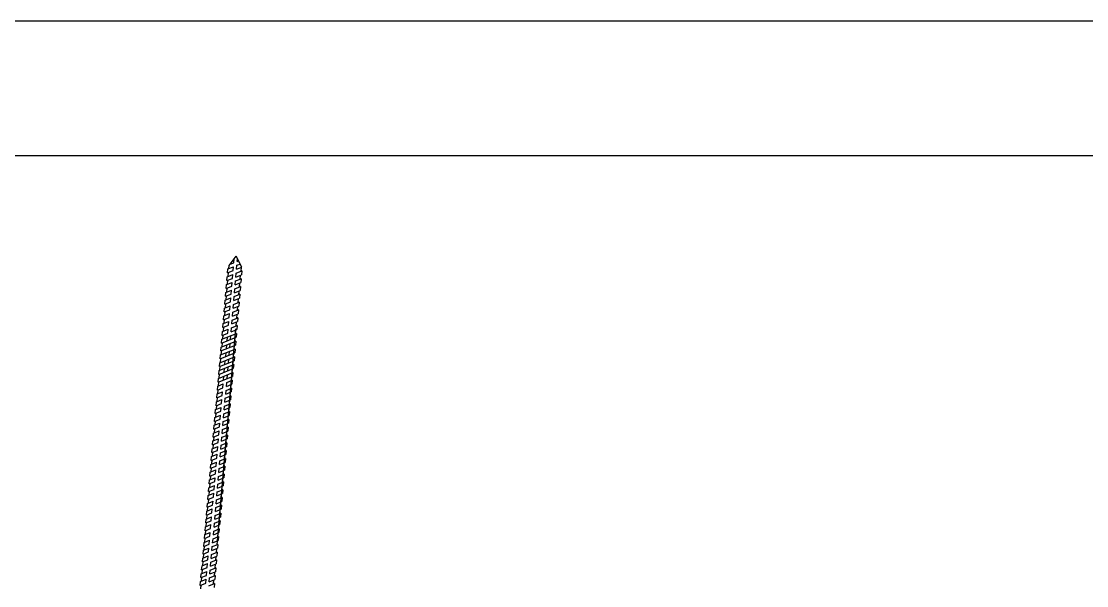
# Model space of a CAD drawing. Header units: millimetres. Extents: x -1985 to 969, y 203 to 500.
# Drawn here: x -1657.52 to -1619.51, y 470.69 to 490.83 of the extents above; entities that cross this region are included whole.
import ezdxf

# ---------------------------------------------------------------- set-up
doc = ezdxf.new("R2010")
doc.units = ezdxf.units.MM
doc.layers.add('ШПАЛА', color=7, linetype='Continuous')

msp = doc.modelspace()

# ---------------------------------------------------------------- linework, layer by layer
for p, q in [((-1581.498, 490.83), (-1984.569, 490.83)), ((-1586.297, 486.031), (-1965.375, 486.031)), ((-1650.145, 481.991), (-1649.947, 482.071)), ((-1650.071, 482.156), (-1649.935, 482.211)), ((-1649.838, 481.981), (-1649.653, 482.056)), ((-1649.826, 482.121), (-1649.711, 482.167)), ((-1649.814, 482.26), (-1649.769, 482.278)), ((-1650.182, 481.573), (-1649.984, 481.653)), ((-1650.17, 481.712), (-1649.972, 481.792)), ((-1650.158, 481.852), (-1649.96, 481.932)), ((-1650.158, 481.852), (-1650.128, 481.849)), ((-1649.875, 481.562), (-1649.674, 481.643)), ((-1649.862, 481.702), (-1649.662, 481.783)), ((-1649.85, 481.841), (-1649.649, 481.923)), ((-1649.674, 481.643), (-1649.704, 481.646)), ((-1649.649, 481.923), (-1649.679, 481.925)), ((-1650.219, 481.154), (-1650.021, 481.234)), ((-1650.206, 481.293), (-1650.009, 481.373)), ((-1650.206, 481.293), (-1650.177, 481.291)), ((-1650.194, 481.433), (-1649.996, 481.513)), ((-1650.182, 481.573), (-1650.152, 481.57)), ((-1649.911, 481.143), (-1649.711, 481.225)), ((-1649.899, 481.283), (-1649.698, 481.364)), ((-1649.887, 481.423), (-1649.686, 481.504)), ((-1649.698, 481.364), (-1649.728, 481.367)), ((-1650.243, 480.876), (-1650.045, 480.956)), ((-1650.231, 481.014), (-1650.033, 481.094)), ((-1650.231, 481.014), (-1650.201, 481.012)), ((-1649.936, 480.865), (-1649.735, 480.946)), ((-1649.923, 481.005), (-1649.723, 481.086)), ((-1649.723, 481.086), (-1649.753, 481.089)), ((-1650.28, 480.457), (-1650.082, 480.537)), ((-1650.28, 480.457), (-1650.25, 480.455)), ((-1650.267, 480.597), (-1650.069, 480.677)), ((-1650.255, 480.736), (-1650.057, 480.816)), ((-1650.255, 480.736), (-1650.225, 480.734)), ((-1649.972, 480.447), (-1649.771, 480.529)), ((-1649.96, 480.586), (-1649.759, 480.667)), ((-1649.948, 480.726), (-1649.747, 480.807)), ((-1649.771, 480.529), (-1649.801, 480.531)), ((-1649.747, 480.807), (-1649.777, 480.809)), ((-1650.316, 480.039), (-1650.118, 480.119)), ((-1650.304, 480.179), (-1650.106, 480.259)), ((-1650.304, 480.179), (-1650.274, 480.176)), ((-1650.292, 480.318), (-1650.094, 480.398)), ((-1650.009, 480.029), (-1649.808, 480.11)), ((-1649.997, 480.168), (-1649.796, 480.249)), ((-1649.984, 480.308), (-1649.784, 480.389)), ((-1649.796, 480.249), (-1649.826, 480.252)), ((-1650.353, 479.621), (-1650.155, 479.701)), ((-1650.341, 479.76), (-1650.143, 479.84)), ((-1650.328, 479.9), (-1650.13, 479.98)), ((-1650.328, 479.9), (-1650.299, 479.897)), ((-1650.033, 479.75), (-1649.832, 479.831)), ((-1650.021, 479.889), (-1649.82, 479.97)), ((-1649.845, 479.691), (-1649.875, 479.694)), ((-1649.82, 479.97), (-1649.85, 479.973)), ((-1650.389, 479.202), (-1649.869, 479.412)), ((-1650.377, 479.342), (-1649.857, 479.552)), ((-1650.377, 479.342), (-1650.347, 479.339)), ((-1650.365, 479.481), (-1649.845, 479.691)), ((-1650.353, 479.621), (-1650.323, 479.618)), ((-1649.869, 479.412), (-1649.899, 479.415)), ((-1650.426, 478.783), (-1649.906, 478.994)), ((-1650.414, 478.923), (-1649.894, 479.133)), ((-1650.402, 479.063), (-1649.881, 479.273)), ((-1650.402, 479.063), (-1650.372, 479.06)), ((-1649.894, 479.133), (-1649.924, 479.136)), ((-1650.463, 478.364), (-1649.942, 478.575)), ((-1650.45, 478.504), (-1649.93, 478.714)), ((-1650.438, 478.643), (-1649.918, 478.854)), ((-1650.426, 478.783), (-1650.396, 478.781)), ((-1649.942, 478.575), (-1649.972, 478.577)), ((-1649.918, 478.854), (-1649.948, 478.856)), ((-1650.487, 478.086), (-1649.967, 478.297)), ((-1650.475, 478.225), (-1649.955, 478.435)), ((-1650.475, 478.225), (-1650.445, 478.222)), ((-1650.45, 478.504), (-1650.421, 478.501)), ((-1649.967, 478.297), (-1649.997, 478.299)), ((-1650.511, 477.807), (-1650.314, 477.887)), ((-1650.499, 477.947), (-1649.979, 478.157)), ((-1650.499, 477.947), (-1650.469, 477.944)), ((-1650.204, 477.797), (-1650.003, 477.878)), ((-1650.192, 477.936), (-1649.991, 478.017)), ((-1649.991, 478.017), (-1650.021, 478.02)), ((-1650.548, 477.389), (-1650.35, 477.469)), ((-1650.536, 477.529), (-1650.338, 477.609)), ((-1650.524, 477.668), (-1650.326, 477.748)), ((-1650.524, 477.668), (-1650.494, 477.665)), ((-1650.241, 477.379), (-1650.04, 477.46)), ((-1650.228, 477.519), (-1650.028, 477.6)), ((-1650.216, 477.658), (-1650.015, 477.739)), ((-1650.04, 477.46), (-1650.07, 477.463)), ((-1650.015, 477.739), (-1650.045, 477.742)), ((-1650.585, 476.97), (-1650.387, 477.05)), ((-1650.572, 477.11), (-1650.375, 477.19)), ((-1650.572, 477.11), (-1650.543, 477.108)), ((-1650.56, 477.25), (-1650.362, 477.33)), ((-1650.548, 477.389), (-1650.518, 477.387)), ((-1650.277, 476.96), (-1650.077, 477.041)), ((-1650.265, 477.099), (-1650.064, 477.18)), ((-1650.253, 477.239), (-1650.052, 477.32)), ((-1650.064, 477.18), (-1650.094, 477.183)), ((-1650.609, 476.691), (-1650.411, 476.771)), ((-1650.597, 476.831), (-1650.399, 476.911)), ((-1650.597, 476.831), (-1650.567, 476.828)), ((-1650.302, 476.681), (-1650.101, 476.762)), ((-1650.289, 476.82), (-1650.089, 476.901)), ((-1650.089, 476.901), (-1650.119, 476.904)), ((-1650.646, 476.272), (-1650.448, 476.352)), ((-1650.646, 476.272), (-1650.616, 476.27)), ((-1650.633, 476.412), (-1650.436, 476.492)), ((-1650.621, 476.551), (-1650.423, 476.631)), ((-1650.621, 476.551), (-1650.592, 476.549)), ((-1650.338, 476.262), (-1650.138, 476.343)), ((-1650.326, 476.401), (-1650.125, 476.483)), ((-1650.314, 476.541), (-1650.113, 476.622)), ((-1650.138, 476.343), (-1650.168, 476.346)), ((-1650.113, 476.622), (-1650.143, 476.625)), ((-1650.682, 475.853), (-1650.484, 475.933)), ((-1650.67, 475.993), (-1650.472, 476.073)), ((-1650.67, 475.993), (-1650.64, 475.991)), ((-1650.658, 476.133), (-1650.46, 476.213)), ((-1650.375, 475.843), (-1650.174, 475.924)), ((-1650.363, 475.982), (-1650.162, 476.063)), ((-1650.351, 476.122), (-1650.15, 476.203)), ((-1650.162, 476.063), (-1650.192, 476.066)), ((-1650.719, 475.435), (-1650.521, 475.515)), ((-1650.707, 475.574), (-1650.509, 475.654)), ((-1650.695, 475.714), (-1650.497, 475.794)), ((-1650.695, 475.714), (-1650.665, 475.711)), ((-1650.399, 475.564), (-1650.199, 475.645)), ((-1650.387, 475.703), (-1650.186, 475.784)), ((-1650.186, 475.784), (-1650.216, 475.787)), ((-1650.743, 475.157), (-1650.545, 475.237)), ((-1650.743, 475.157), (-1650.714, 475.154)), ((-1650.731, 475.296), (-1650.533, 475.376)), ((-1650.719, 475.435), (-1650.689, 475.432)), ((-1650.436, 475.146), (-1650.235, 475.227)), ((-1650.424, 475.286), (-1650.223, 475.367)), ((-1650.412, 475.425), (-1650.211, 475.506)), ((-1650.235, 475.227), (-1650.265, 475.23)), ((-1650.211, 475.506), (-1650.241, 475.509)), ((-1650.78, 474.739), (-1650.582, 474.819)), ((-1650.768, 474.878), (-1650.57, 474.957)), ((-1650.768, 474.878), (-1650.738, 474.875)), ((-1650.756, 475.017), (-1650.558, 475.097)), ((-1650.472, 474.728), (-1650.272, 474.809)), ((-1650.46, 474.868), (-1650.26, 474.949)), ((-1650.448, 475.007), (-1650.247, 475.088)), ((-1650.26, 474.949), (-1650.29, 474.952)), ((-1650.816, 474.32), (-1650.619, 474.4)), ((-1650.804, 474.46), (-1650.606, 474.539)), ((-1650.792, 474.599), (-1650.594, 474.679)), ((-1650.792, 474.599), (-1650.762, 474.597)), ((-1650.509, 474.311), (-1650.308, 474.392)), ((-1650.497, 474.449), (-1650.296, 474.53)), ((-1650.485, 474.589), (-1650.284, 474.67)), ((-1650.308, 474.392), (-1650.338, 474.395)), ((-1650.284, 474.67), (-1650.314, 474.672)), ((-1650.841, 474.043), (-1650.643, 474.123)), ((-1650.841, 474.043), (-1650.811, 474.04)), ((-1650.829, 474.182), (-1650.631, 474.262)), ((-1650.816, 474.32), (-1650.787, 474.317)), ((-1650.533, 474.032), (-1650.333, 474.113)), ((-1650.521, 474.172), (-1650.32, 474.253)), ((-1650.333, 474.113), (-1650.363, 474.116)), ((-1650.877, 473.624), (-1650.68, 473.704)), ((-1650.865, 473.763), (-1650.667, 473.843)), ((-1650.865, 473.763), (-1650.835, 473.761)), ((-1650.853, 473.903), (-1650.655, 473.983)), ((-1650.57, 473.613), (-1650.369, 473.695)), ((-1650.558, 473.753), (-1650.357, 473.834)), ((-1650.546, 473.893), (-1650.345, 473.974)), ((-1650.357, 473.834), (-1650.387, 473.837)), ((-1650.914, 473.205), (-1650.716, 473.285)), ((-1650.902, 473.345), (-1650.704, 473.425)), ((-1650.89, 473.484), (-1650.692, 473.564)), ((-1650.89, 473.484), (-1650.86, 473.482)), ((-1650.607, 473.194), (-1650.406, 473.275)), ((-1650.594, 473.334), (-1650.394, 473.415)), ((-1650.582, 473.474), (-1650.382, 473.555)), ((-1650.406, 473.275), (-1650.436, 473.278)), ((-1650.382, 473.555), (-1650.412, 473.558)), ((-1650.951, 472.786), (-1650.753, 472.866)), ((-1650.938, 472.926), (-1650.741, 473.006)), ((-1650.938, 472.926), (-1650.909, 472.923)), ((-1650.926, 473.065), (-1650.728, 473.145)), ((-1650.914, 473.205), (-1650.884, 473.203)), ((-1650.643, 472.776), (-1650.443, 472.857)), ((-1650.631, 472.915), (-1650.43, 472.996)), ((-1650.619, 473.055), (-1650.418, 473.136)), ((-1650.43, 472.996), (-1650.46, 472.999)), ((-1650.975, 472.508), (-1650.777, 472.588)), ((-1650.963, 472.647), (-1650.765, 472.727)), ((-1650.963, 472.647), (-1650.933, 472.644)), ((-1650.668, 472.498), (-1650.467, 472.579)), ((-1650.655, 472.637), (-1650.455, 472.718)), ((-1650.455, 472.718), (-1650.485, 472.721)), ((-1651.012, 472.09), (-1650.814, 472.169)), ((-1651.012, 472.09), (-1650.982, 472.087)), ((-1650.999, 472.229), (-1650.802, 472.309)), ((-1650.987, 472.369), (-1650.789, 472.449)), ((-1650.987, 472.369), (-1650.957, 472.366)), ((-1650.704, 472.08), (-1650.503, 472.161)), ((-1650.692, 472.219), (-1650.491, 472.3)), ((-1650.68, 472.358), (-1650.479, 472.439)), ((-1650.503, 472.161), (-1650.534, 472.163)), ((-1650.479, 472.439), (-1650.509, 472.442)), ((-1651.048, 471.672), (-1650.85, 471.751)), ((-1651.036, 471.811), (-1650.838, 471.891)), ((-1651.036, 471.811), (-1651.006, 471.809)), ((-1651.024, 471.951), (-1650.826, 472.031)), ((-1650.741, 471.661), (-1650.54, 471.742)), ((-1650.729, 471.801), (-1650.528, 471.882)), ((-1650.716, 471.94), (-1650.516, 472.021)), ((-1650.528, 471.882), (-1650.558, 471.884)), ((-1651.085, 471.255), (-1650.887, 471.334)), ((-1651.072, 471.394), (-1650.875, 471.474)), ((-1651.06, 471.532), (-1650.863, 471.612)), ((-1651.06, 471.532), (-1651.031, 471.529)), ((-1650.765, 471.384), (-1650.564, 471.465)), ((-1650.753, 471.523), (-1650.552, 471.604)), ((-1650.552, 471.604), (-1650.582, 471.607)), ((-1651.109, 470.975), (-1650.911, 471.055)), ((-1651.109, 470.975), (-1651.079, 470.973)), ((-1651.097, 471.115), (-1650.899, 471.195)), ((-1651.085, 471.255), (-1651.055, 471.252)), ((-1650.802, 470.965), (-1650.601, 471.046)), ((-1650.79, 471.105), (-1650.589, 471.186)), ((-1650.777, 471.244), (-1650.577, 471.325)), ((-1650.601, 471.046), (-1650.631, 471.049)), ((-1650.577, 471.325), (-1650.607, 471.328)), ((-1651.134, 470.696), (-1650.936, 470.776)), ((-1651.134, 470.696), (-1651.104, 470.694)), ((-1651.121, 470.836), (-1650.923, 470.916)), ((-1650.826, 470.686), (-1650.625, 470.767)), ((-1650.814, 470.825), (-1650.613, 470.906)), ((-1650.625, 470.767), (-1650.655, 470.769))]:
    msp.add_line(p, q)
at = {"color": 0}
for p, q in [((-1650.105, 482.112), (-1649.852, 482.442)), ((-1649.653, 482.056), (-1649.854, 482.442)), ((-1650.158, 481.852), (-1650.145, 481.991)), ((-1650.182, 481.573), (-1650.17, 481.712)), ((-1649.674, 481.643), (-1649.686, 481.504)), ((-1649.649, 481.923), (-1649.662, 481.783)), ((-1650.206, 481.293), (-1650.194, 481.433)), ((-1649.698, 481.364), (-1649.711, 481.225)), ((-1650.255, 480.736), (-1650.243, 480.876)), ((-1650.231, 481.014), (-1650.219, 481.154)), ((-1649.723, 481.086), (-1649.735, 480.946)), ((-1650.28, 480.457), (-1650.267, 480.597)), ((-1649.771, 480.529), (-1649.784, 480.389)), ((-1649.747, 480.807), (-1649.759, 480.667)), ((-1650.304, 480.179), (-1650.292, 480.318)), ((-1649.796, 480.249), (-1649.808, 480.11)), ((-1650.353, 479.621), (-1650.341, 479.76)), ((-1650.328, 479.9), (-1650.316, 480.039)), ((-1649.82, 479.97), (-1649.832, 479.831)), ((-1650.377, 479.342), (-1650.365, 479.481)), ((-1649.869, 479.412), (-1649.881, 479.273)), ((-1649.845, 479.691), (-1649.857, 479.552)), ((-1650.402, 479.063), (-1650.389, 479.202)), ((-1649.894, 479.133), (-1649.906, 478.994)), ((-1650.45, 478.504), (-1650.438, 478.643)), ((-1650.426, 478.783), (-1650.414, 478.923)), ((-1649.942, 478.575), (-1649.955, 478.435)), ((-1649.918, 478.854), (-1649.93, 478.714)), ((-1650.475, 478.225), (-1650.463, 478.364)), ((-1649.967, 478.297), (-1649.979, 478.157)), ((-1650.524, 477.668), (-1650.511, 477.807)), ((-1650.499, 477.947), (-1650.487, 478.086)), ((-1649.991, 478.017), (-1650.003, 477.878)), ((-1650.548, 477.389), (-1650.536, 477.529)), ((-1650.04, 477.46), (-1650.052, 477.32)), ((-1650.015, 477.739), (-1650.028, 477.6)), ((-1650.572, 477.11), (-1650.56, 477.25)), ((-1650.064, 477.18), (-1650.077, 477.041)), ((-1650.621, 476.551), (-1650.609, 476.691)), ((-1650.597, 476.831), (-1650.585, 476.97)), ((-1650.089, 476.901), (-1650.101, 476.762)), ((-1650.646, 476.272), (-1650.633, 476.412)), ((-1650.138, 476.343), (-1650.15, 476.203)), ((-1650.113, 476.622), (-1650.125, 476.483)), ((-1650.67, 475.993), (-1650.658, 476.133)), ((-1650.162, 476.063), (-1650.174, 475.924)), ((-1650.719, 475.435), (-1650.707, 475.574)), ((-1650.695, 475.714), (-1650.682, 475.853)), ((-1650.186, 475.784), (-1650.199, 475.645)), ((-1650.743, 475.157), (-1650.731, 475.296)), ((-1650.235, 475.227), (-1650.247, 475.088)), ((-1650.211, 475.506), (-1650.223, 475.367)), ((-1650.768, 474.878), (-1650.756, 475.017)), ((-1650.26, 474.949), (-1650.272, 474.809)), ((-1650.816, 474.32), (-1650.804, 474.46)), ((-1650.792, 474.599), (-1650.78, 474.739)), ((-1650.308, 474.392), (-1650.32, 474.253)), ((-1650.284, 474.67), (-1650.296, 474.53)), ((-1650.841, 474.043), (-1650.829, 474.182)), ((-1650.333, 474.113), (-1650.345, 473.974)), ((-1650.89, 473.484), (-1650.877, 473.624)), ((-1650.865, 473.763), (-1650.853, 473.903)), ((-1650.357, 473.834), (-1650.369, 473.695)), ((-1650.914, 473.205), (-1650.902, 473.345)), ((-1650.406, 473.275), (-1650.418, 473.136)), ((-1650.382, 473.555), (-1650.394, 473.415)), ((-1650.938, 472.926), (-1650.926, 473.065)), ((-1650.43, 472.996), (-1650.443, 472.857)), ((-1650.987, 472.369), (-1650.975, 472.508)), ((-1650.963, 472.647), (-1650.951, 472.786)), ((-1650.455, 472.718), (-1650.467, 472.579)), ((-1651.012, 472.09), (-1650.999, 472.229)), ((-1650.503, 472.161), (-1650.516, 472.021)), ((-1650.479, 472.439), (-1650.491, 472.3)), ((-1651.036, 471.811), (-1651.024, 471.951)), ((-1650.528, 471.882), (-1650.54, 471.742)), ((-1651.085, 471.255), (-1651.072, 471.394)), ((-1651.06, 471.532), (-1651.048, 471.672)), ((-1650.552, 471.604), (-1650.564, 471.465)), ((-1651.109, 470.975), (-1651.097, 471.115)), ((-1650.601, 471.046), (-1650.613, 470.906)), ((-1650.577, 471.325), (-1650.589, 471.186)), ((-1651.134, 470.696), (-1651.121, 470.836)), ((-1650.625, 470.767), (-1650.638, 470.627))]:
    msp.add_line(p, q, dxfattribs=at)
at = {"color": 7}
msp.add_line((-1650.523, 472.287), (-1649.861, 479.855), dxfattribs=at)
at = {"layer": 'ШПАЛА', "color": 0}
for p, q in [((-1650.114, 482.004), (-1650.105, 482.112)), ((-1649.96, 481.932), (-1649.947, 482.071)), ((-1649.935, 482.211), (-1649.923, 482.35)), ((-1649.838, 481.981), (-1649.826, 482.121)), ((-1649.814, 482.26), (-1649.806, 482.35)), ((-1649.681, 481.91), (-1649.669, 482.05)), ((-1650.139, 481.725), (-1650.126, 481.865)), ((-1649.984, 481.653), (-1649.972, 481.792)), ((-1649.862, 481.702), (-1649.85, 481.841)), ((-1649.705, 481.63), (-1649.693, 481.77)), ((-1650.188, 481.166), (-1650.175, 481.306)), ((-1650.163, 481.445), (-1650.151, 481.585)), ((-1650.033, 481.094), (-1650.021, 481.234)), ((-1650.009, 481.373), (-1649.996, 481.513)), ((-1649.911, 481.143), (-1649.899, 481.283)), ((-1649.887, 481.423), (-1649.875, 481.562)), ((-1649.73, 481.351), (-1649.717, 481.491)), ((-1650.212, 480.888), (-1650.2, 481.027)), ((-1650.057, 480.816), (-1650.045, 480.956)), ((-1649.936, 480.865), (-1649.923, 481.005)), ((-1649.778, 480.794), (-1649.766, 480.934)), ((-1649.754, 481.073), (-1649.742, 481.212)), ((-1650.261, 480.331), (-1650.248, 480.47)), ((-1650.236, 480.609), (-1650.224, 480.749)), ((-1650.082, 480.537), (-1650.069, 480.677)), ((-1649.96, 480.586), (-1649.948, 480.726)), ((-1649.803, 480.516), (-1649.791, 480.655)), ((-1650.285, 480.052), (-1650.273, 480.191)), ((-1650.13, 479.98), (-1650.118, 480.119)), ((-1650.106, 480.259), (-1650.094, 480.398)), ((-1650.009, 480.029), (-1649.997, 480.168)), ((-1649.984, 480.308), (-1649.972, 480.447)), ((-1649.852, 479.958), (-1649.839, 480.097)), ((-1649.827, 480.237), (-1649.815, 480.376)), ((-1650.309, 479.773), (-1650.297, 479.912)), ((-1650.155, 479.701), (-1650.143, 479.84)), ((-1650.033, 479.75), (-1650.021, 479.889)), ((-1649.876, 479.679), (-1649.864, 479.818)), ((-1650.358, 479.215), (-1650.346, 479.354)), ((-1650.334, 479.494), (-1650.322, 479.633)), ((-1650.179, 479.422), (-1650.167, 479.561)), ((-1650.082, 479.192), (-1650.07, 479.331)), ((-1650.058, 479.471), (-1650.045, 479.61)), ((-1649.9, 479.4), (-1649.888, 479.539)), ((-1650.383, 478.935), (-1650.37, 479.075)), ((-1650.228, 478.863), (-1650.216, 479.003)), ((-1650.204, 479.143), (-1650.191, 479.282)), ((-1650.106, 478.913), (-1650.094, 479.052)), ((-1649.949, 478.841), (-1649.937, 478.981)), ((-1649.925, 479.12), (-1649.913, 479.26)), ((-1650.407, 478.656), (-1650.395, 478.796)), ((-1650.253, 478.584), (-1650.24, 478.723)), ((-1650.131, 478.633), (-1650.119, 478.773)), ((-1649.974, 478.562), (-1649.961, 478.702)), ((-1650.456, 478.099), (-1650.444, 478.237)), ((-1650.432, 478.377), (-1650.419, 478.517)), ((-1650.277, 478.305), (-1650.265, 478.444)), ((-1650.18, 478.076), (-1650.167, 478.215)), ((-1650.155, 478.354), (-1650.143, 478.493)), ((-1649.998, 478.284), (-1649.986, 478.422)), ((-1650.48, 477.82), (-1650.468, 477.959)), ((-1650.326, 477.748), (-1650.314, 477.887)), ((-1650.301, 478.027), (-1650.289, 478.166)), ((-1650.204, 477.797), (-1650.192, 477.936)), ((-1650.047, 477.726), (-1650.035, 477.865)), ((-1650.022, 478.005), (-1650.01, 478.144)), ((-1650.505, 477.541), (-1650.493, 477.68)), ((-1650.35, 477.469), (-1650.338, 477.609)), ((-1650.228, 477.519), (-1650.216, 477.658)), ((-1650.071, 477.447), (-1650.059, 477.587)), ((-1650.554, 476.983), (-1650.541, 477.123)), ((-1650.529, 477.262), (-1650.517, 477.402)), ((-1650.399, 476.911), (-1650.387, 477.05)), ((-1650.375, 477.19), (-1650.362, 477.33)), ((-1650.277, 476.96), (-1650.265, 477.099)), ((-1650.253, 477.239), (-1650.241, 477.379)), ((-1650.096, 477.168), (-1650.083, 477.308)), ((-1650.578, 476.704), (-1650.566, 476.843)), ((-1650.423, 476.631), (-1650.411, 476.771)), ((-1650.302, 476.681), (-1650.289, 476.82)), ((-1650.145, 476.609), (-1650.132, 476.749)), ((-1650.12, 476.889), (-1650.108, 477.028)), ((-1650.627, 476.145), (-1650.615, 476.285)), ((-1650.602, 476.424), (-1650.59, 476.564)), ((-1650.448, 476.352), (-1650.436, 476.492)), ((-1650.326, 476.401), (-1650.314, 476.541)), ((-1650.169, 476.33), (-1650.157, 476.47)), ((-1650.651, 475.866), (-1650.639, 476.006)), ((-1650.497, 475.794), (-1650.484, 475.933)), ((-1650.472, 476.073), (-1650.46, 476.213)), ((-1650.375, 475.843), (-1650.363, 475.982)), ((-1650.351, 476.122), (-1650.338, 476.262)), ((-1650.218, 475.772), (-1650.206, 475.911)), ((-1650.193, 476.051), (-1650.181, 476.191)), ((-1650.676, 475.587), (-1650.663, 475.726)), ((-1650.521, 475.515), (-1650.509, 475.654)), ((-1650.399, 475.564), (-1650.387, 475.703)), ((-1650.242, 475.494), (-1650.23, 475.632)), ((-1650.724, 475.03), (-1650.712, 475.169)), ((-1650.7, 475.309), (-1650.688, 475.447)), ((-1650.545, 475.237), (-1650.533, 475.376)), ((-1650.448, 475.007), (-1650.436, 475.146)), ((-1650.424, 475.286), (-1650.412, 475.425)), ((-1650.267, 475.215), (-1650.254, 475.354)), ((-1650.749, 474.751), (-1650.737, 474.89)), ((-1650.594, 474.679), (-1650.582, 474.819)), ((-1650.57, 474.957), (-1650.558, 475.097)), ((-1650.472, 474.728), (-1650.46, 474.868)), ((-1650.315, 474.657), (-1650.303, 474.797)), ((-1650.291, 474.936), (-1650.279, 475.075)), ((-1650.773, 474.472), (-1650.761, 474.612)), ((-1650.619, 474.4), (-1650.606, 474.539)), ((-1650.497, 474.449), (-1650.485, 474.589)), ((-1650.34, 474.38), (-1650.328, 474.518)), ((-1650.822, 473.916), (-1650.81, 474.055)), ((-1650.797, 474.195), (-1650.785, 474.333)), ((-1650.643, 474.123), (-1650.631, 474.262)), ((-1650.546, 473.893), (-1650.533, 474.032)), ((-1650.521, 474.172), (-1650.509, 474.311)), ((-1650.364, 474.1), (-1650.352, 474.24)), ((-1650.846, 473.636), (-1650.834, 473.776)), ((-1650.692, 473.564), (-1650.68, 473.704)), ((-1650.667, 473.843), (-1650.655, 473.983)), ((-1650.57, 473.613), (-1650.558, 473.753)), ((-1650.413, 473.542), (-1650.401, 473.682)), ((-1650.388, 473.821), (-1650.376, 473.961)), ((-1650.871, 473.357), (-1650.859, 473.497)), ((-1650.716, 473.285), (-1650.704, 473.425)), ((-1650.594, 473.334), (-1650.582, 473.474)), ((-1650.437, 473.263), (-1650.425, 473.403)), ((-1650.92, 472.799), (-1650.907, 472.938)), ((-1650.895, 473.078), (-1650.883, 473.218)), ((-1650.765, 472.727), (-1650.753, 472.866)), ((-1650.741, 473.006), (-1650.728, 473.145)), ((-1650.643, 472.776), (-1650.631, 472.915)), ((-1650.619, 473.055), (-1650.607, 473.194)), ((-1650.462, 472.984), (-1650.45, 473.123)), ((-1650.944, 472.521), (-1650.932, 472.659)), ((-1650.789, 472.449), (-1650.777, 472.588)), ((-1650.668, 472.498), (-1650.655, 472.637)), ((-1650.51, 472.427), (-1650.498, 472.566)), ((-1650.486, 472.706), (-1650.474, 472.844)), ((-1650.993, 471.963), (-1650.981, 472.102)), ((-1650.968, 472.242), (-1650.956, 472.381)), ((-1650.814, 472.169), (-1650.802, 472.309)), ((-1650.692, 472.219), (-1650.68, 472.358)), ((-1650.535, 472.148), (-1650.523, 472.287)), ((-1651.017, 471.684), (-1651.005, 471.824)), ((-1650.863, 471.612), (-1650.85, 471.751)), ((-1650.838, 471.891), (-1650.826, 472.031)), ((-1650.741, 471.661), (-1650.729, 471.801)), ((-1650.716, 471.94), (-1650.704, 472.08)), ((-1650.584, 471.592), (-1650.571, 471.73)), ((-1650.559, 471.869), (-1650.547, 472.009)), ((-1651.041, 471.407), (-1651.029, 471.545)), ((-1650.887, 471.334), (-1650.875, 471.474)), ((-1650.765, 471.384), (-1650.753, 471.523)), ((-1650.608, 471.312), (-1650.596, 471.452)), ((-1651.09, 470.848), (-1651.078, 470.988)), ((-1651.066, 471.127), (-1651.054, 471.267)), ((-1650.911, 471.055), (-1650.899, 471.195)), ((-1650.814, 470.825), (-1650.802, 470.965)), ((-1650.79, 471.105), (-1650.777, 471.244)), ((-1650.632, 471.033), (-1650.62, 471.173)), ((-1651.115, 470.569), (-1651.102, 470.709)), ((-1650.936, 470.776), (-1650.923, 470.916)), ((-1650.657, 470.754), (-1650.645, 470.894))]:
    msp.add_line(p, q, dxfattribs=at)

doc.saveas('drawing.dxf')
